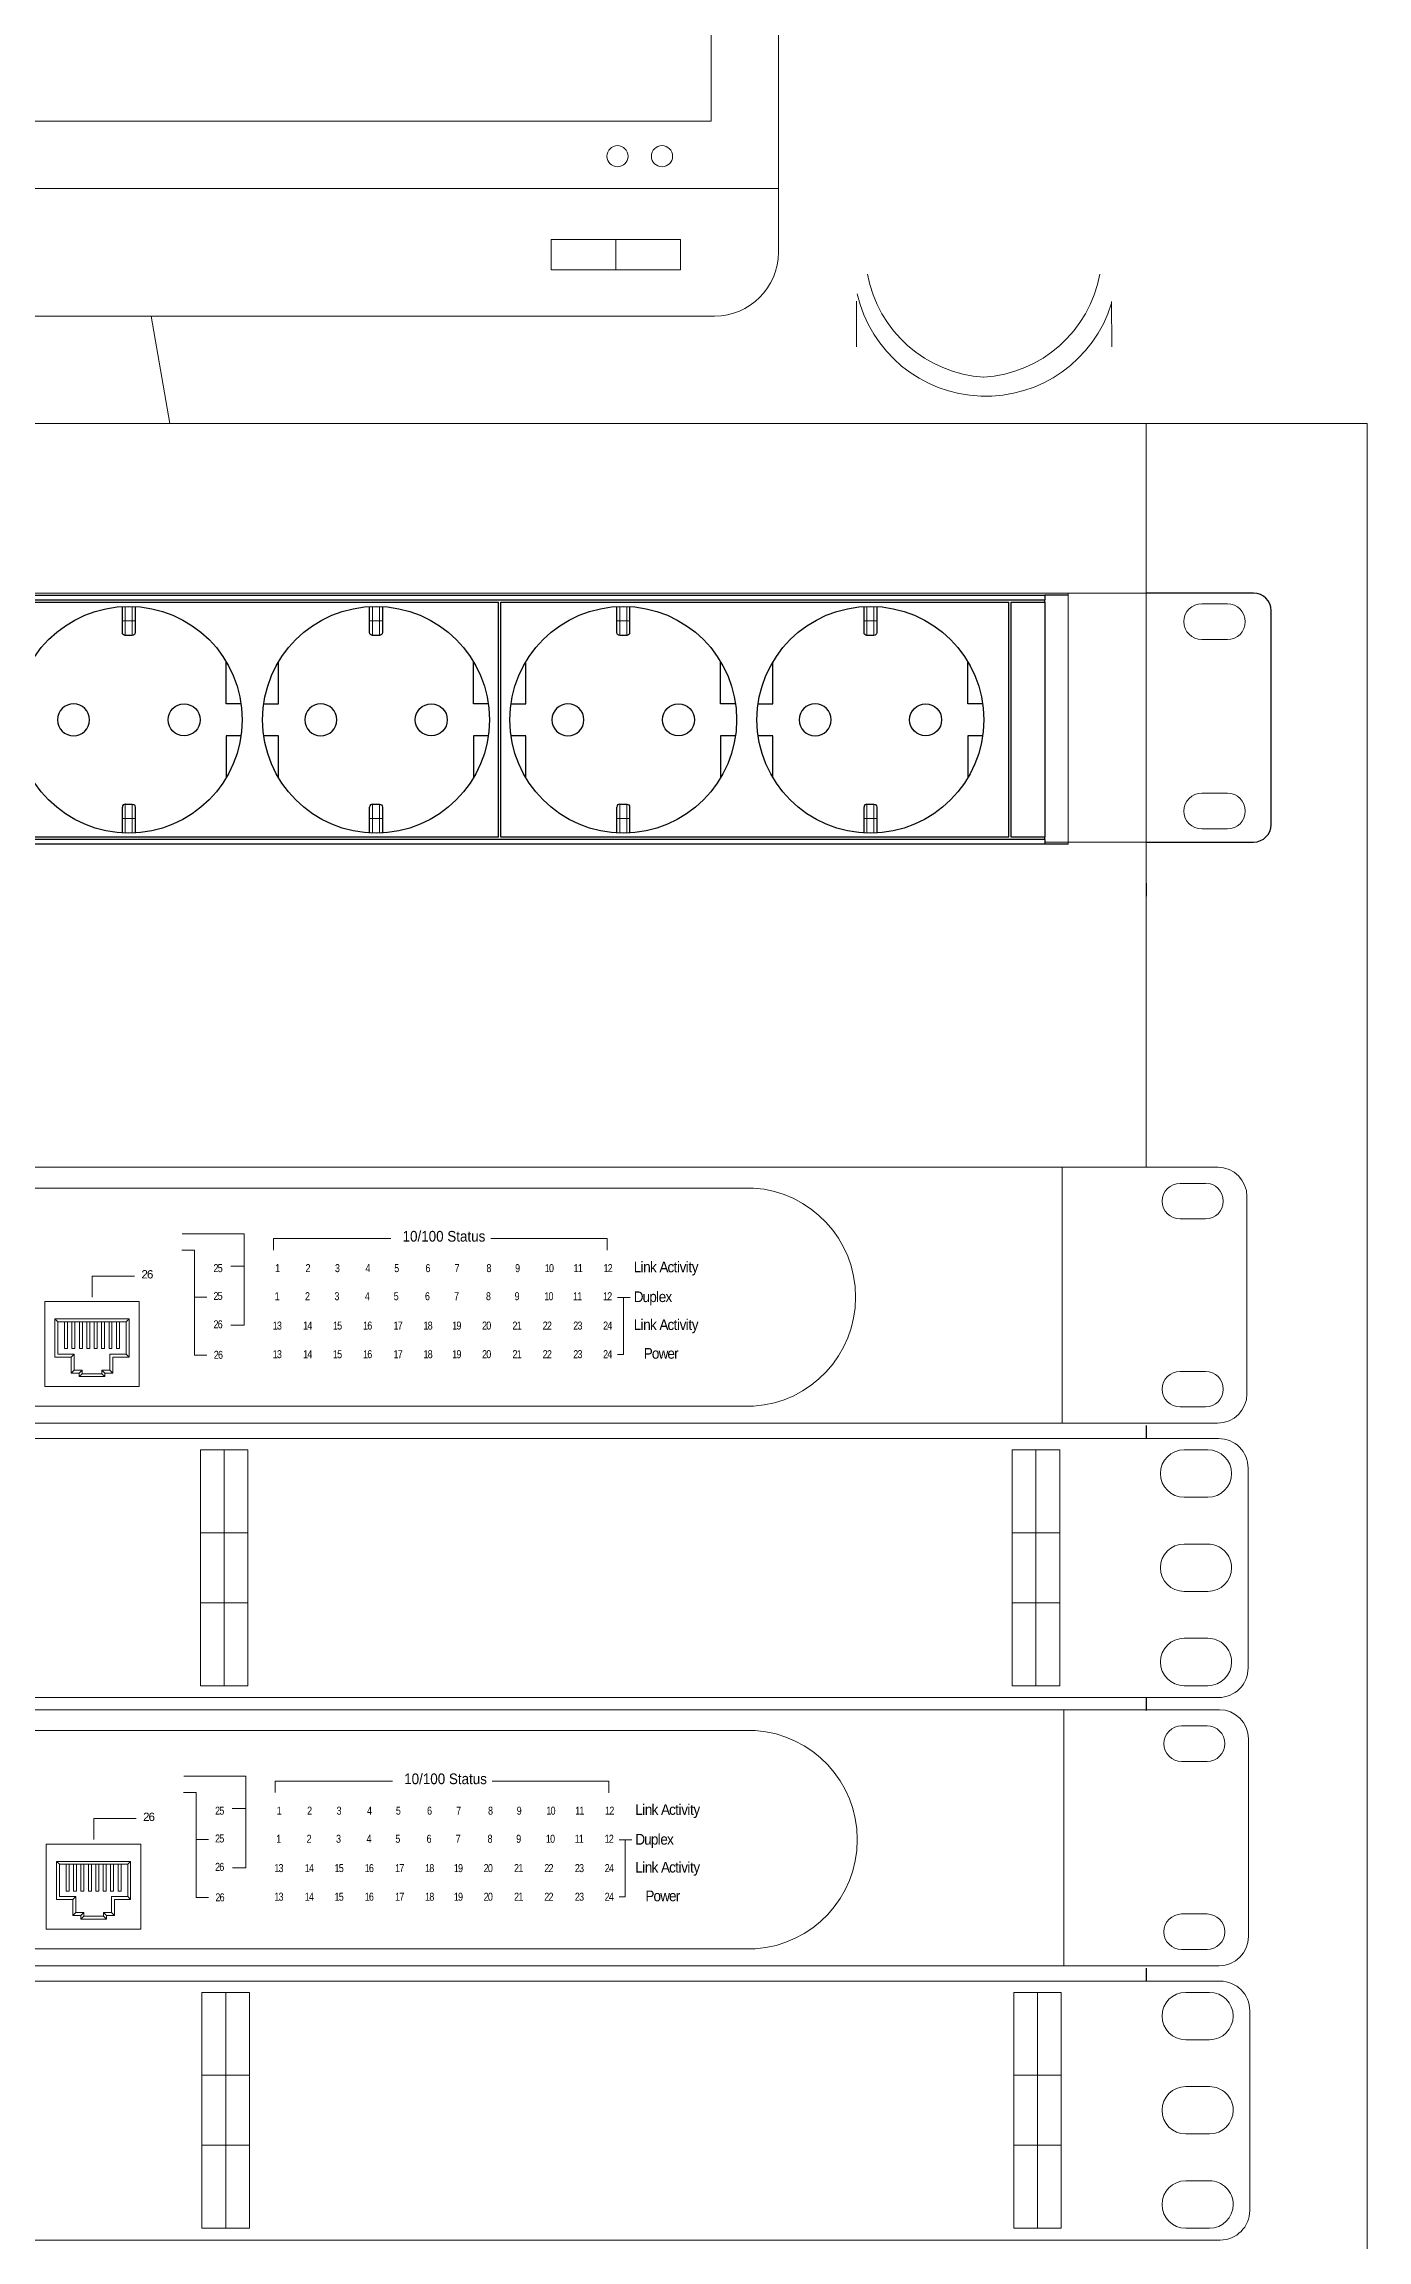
# Model space of a CAD drawing. Header units: millimetres. Extents: x 1256 to 2931, y 3298 to 3694.
# Drawn here: x 2757.27 to 2767.41, y 3410.15 to 3426.98 of the extents above; entities that cross this region are included whole.
import ezdxf

# ---------------------------------------------------------------- set-up
doc = ezdxf.new("R2010")
doc.units = ezdxf.units.MM
doc.layers.get('0').update_dxf_attribs({"color": 250, "lineweight": 5})
for name, color, linetype, lineweight in [('(B) 1U - NVR', 250, 'Continuous', 5), ('(C)1U - Gestion Cable', 250, 'Continuous', 5), ('Canales', 250, 'Continuous', 25), ('Pantalla Rack', 250, 'Continuous', 5), ('Rack 1 - 2', 250, 'Continuous', 5)]:
    doc.layers.add(name, color=color, linetype=linetype, lineweight=lineweight)
doc.layers.add('Top$20', color=7, linetype='Continuous', true_color=0xffffff)
doc.styles.get("Standard").update_dxf_attribs({"font": 'Arial.ttf'})

# ---------------------------------------------------------------- blocks, each defined once
blk = doc.blocks.new('1U - Peine Cable Rack')
at = {"layer": '(C)1U - Gestion Cable'}
for points in [[(-5.800000000000182, 37.69999999999993), (466.7999999999998, 37.69999999999993, -0.414213562373095), (471.7999999999998, 32.69999999999993), (471.7999999999999, -1.000000000000107, -0.4142135623730955), (466.7999999999999, -6.000000000000115), (-5.800000000000182, -6.000000000000113, -0.414213562373095), (-10.80000000000018, -1.000000000000113), (-10.80000000000018, 32.69999999999993, -0.414213562373095)], [(-4.000000000000114, 27.79999999999973), (1.13686837721616e-13, 27.79999999999973, 0.4142135623730867), (4.000000000000114, 31.79999999999961), (4, 31.79999999999973, 0.414213562373095), (0, 35.79999999999973), (-4.000000000000114, 35.79999999999984, 0.4142135623730992), (-8.000000000000114, 31.79999999999984), (-8.000000000000114, 31.79999999999973, 0.4142135623730909)], [(464.9999999999999, 27.79999999999973), (460.9999999999997, 27.79999999999973, -0.4142135623730867), (456.9999999999997, 31.79999999999961), (456.9999999999997, 31.79999999999973, -0.414213562373095), (460.9999999999997, 35.79999999999973), (464.9999999999999, 35.79999999999984, -0.4142135623730992), (468.9999999999999, 31.79999999999984), (468.9999999999999, 31.79999999999973, -0.4142135623730909)], [(-4.000000000000114, 11.89999999999975), (1.13686837721616e-13, 11.89999999999975, 0.4142135623730867), (4.000000000000114, 15.89999999999964), (4, 15.89999999999975, 0.414213562373095), (0, 19.89999999999975), (-4.000000000000114, 19.89999999999986, 0.4142135623730992), (-8.000000000000114, 15.89999999999986), (-8.000000000000114, 15.89999999999975, 0.4142135623730909)], [(464.9999999999999, 11.89999999999975), (460.9999999999997, 11.89999999999975, -0.4142135623730867), (456.9999999999997, 15.89999999999964), (456.9999999999997, 15.89999999999975, -0.414213562373095), (460.9999999999997, 19.89999999999975), (464.9999999999999, 19.89999999999986, -0.4142135623730992), (468.9999999999999, 15.89999999999986), (468.9999999999999, 15.89999999999975, -0.4142135623730909)], [(-4.000000000000114, -4.000000000000227), (1.13686837721616e-13, -4.000000000000227, 0.4142135623730867), (4.000000000000114, -3.410605131648481e-13), (4, -2.273736754432321e-13, 0.414213562373095), (0, 3.999999999999773), (-4.000000000000114, 3.999999999999886, 0.4142135623730992), (-8.000000000000114, -1.13686837721616e-13), (-8.000000000000114, -2.273736754432321e-13, 0.4142135623730909)], [(464.9999999999999, -4.000000000000227), (460.9999999999997, -4.000000000000227, -0.4142135623730867), (456.9999999999997, -3.410605131648481e-13), (456.9999999999997, -2.273736754432321e-13, -0.414213562373095), (460.9999999999997, 3.999999999999773), (464.9999999999999, 3.999999999999886, -0.4142135623730992), (468.9999999999999, -1.13686837721616e-13), (468.9999999999999, -2.273736754432321e-13, -0.4142135623730909)]]:
    blk.add_lwpolyline(points, format="xyb", close=True, dxfattribs=at)
for points in [[(24.99999999999989, 35.79999999999984), (20.99999999999989, 35.79999999999984), (20.99999999999989, 21.79999999999984), (24.99999999999989, 21.79999999999984)], [(24.99999999999989, 35.79999999999984), (28.99999999999989, 35.79999999999984), (28.99999999999989, 21.79999999999984), (24.99999999999989, 21.79999999999984)], [(161.9999999999999, 35.79999999999984), (157.9999999999999, 35.79999999999984), (157.9999999999999, 21.79999999999984), (161.9999999999999, 21.79999999999984)], [(161.9999999999999, 35.79999999999984), (165.9999999999999, 35.79999999999984), (165.9999999999999, 21.79999999999984), (161.9999999999999, 21.79999999999984)], [(298.9999999999999, 35.79999999999984), (294.9999999999999, 35.79999999999984), (294.9999999999999, 21.79999999999984), (298.9999999999999, 21.79999999999984)], [(298.9999999999999, 35.79999999999984), (302.9999999999999, 35.79999999999984), (302.9999999999999, 21.79999999999984), (298.9999999999999, 21.79999999999984)], [(435.9999999999999, 35.79999999999984), (431.9999999999999, 35.79999999999984), (431.9999999999999, 21.79999999999984), (435.9999999999999, 21.79999999999984)], [(435.9999999999999, 35.79999999999984), (439.9999999999999, 35.79999999999984), (439.9999999999999, 21.79999999999984), (435.9999999999999, 21.79999999999984)], [(24.99999999999989, 21.79999999999984), (20.99999999999989, 21.79999999999984), (20.99999999999989, 9.999999999999886), (24.99999999999989, 9.999999999999886)], [(24.99999999999989, 21.79999999999984), (28.99999999999989, 21.79999999999984), (28.99999999999989, 9.999999999999886), (24.99999999999989, 9.999999999999886)], [(161.9999999999999, 21.79999999999984), (157.9999999999999, 21.79999999999984), (157.9999999999999, 9.999999999999886), (161.9999999999999, 9.999999999999886)], [(161.9999999999999, 21.79999999999984), (165.9999999999999, 21.79999999999984), (165.9999999999999, 9.999999999999886), (161.9999999999999, 9.999999999999886)], [(298.9999999999999, 21.79999999999984), (294.9999999999999, 21.79999999999984), (294.9999999999999, 9.999999999999886), (298.9999999999999, 9.999999999999886)], [(298.9999999999999, 21.79999999999984), (302.9999999999999, 21.79999999999984), (302.9999999999999, 9.999999999999886), (298.9999999999999, 9.999999999999886)], [(435.9999999999999, 21.79999999999984), (431.9999999999999, 21.79999999999984), (431.9999999999999, 9.999999999999886), (435.9999999999999, 9.999999999999886)], [(435.9999999999999, 21.79999999999984), (439.9999999999999, 21.79999999999984), (439.9999999999999, 9.999999999999886), (435.9999999999999, 9.999999999999886)], [(24.99999999999989, 9.999999999999886), (20.99999999999989, 9.999999999999886), (20.99999999999989, -4.000000000000114), (24.99999999999989, -4.000000000000114)], [(24.99999999999989, 9.999999999999886), (28.99999999999989, 9.999999999999886), (28.99999999999989, -4.000000000000114), (24.99999999999989, -4.000000000000114)], [(161.9999999999999, 9.999999999999886), (157.9999999999999, 9.999999999999886), (157.9999999999999, -4.000000000000114), (161.9999999999999, -4.000000000000114)], [(161.9999999999999, 9.999999999999886), (165.9999999999999, 9.999999999999886), (165.9999999999999, -4.000000000000114), (161.9999999999999, -4.000000000000114)], [(298.9999999999999, 9.999999999999886), (294.9999999999999, 9.999999999999886), (294.9999999999999, -4.000000000000114), (298.9999999999999, -4.000000000000114)], [(298.9999999999999, 9.999999999999886), (302.9999999999999, 9.999999999999886), (302.9999999999999, -4.000000000000114), (298.9999999999999, -4.000000000000114)], [(435.9999999999999, 9.999999999999886), (431.9999999999999, 9.999999999999886), (431.9999999999999, -4.000000000000114), (435.9999999999999, -4.000000000000114)], [(435.9999999999999, 9.999999999999886), (439.9999999999999, 9.999999999999886), (439.9999999999999, -4.000000000000114), (435.9999999999999, -4.000000000000114)]]:
    blk.add_lwpolyline(points, close=True, dxfattribs=at)
blk = doc.blocks.new('1U - Switch 24P RJ45')
at = {"layer": '(C)1U - Gestion Cable', "lineweight": 5}
for points in [[(30869.46817978963, -8638.674074398412), (-613.9373800373928, -8638.674074398412, -0.414213562373095), (-962.6945528609708, -8289.916901574878), (-962.6945528609708, -5939.293556743942, -0.414213562373095), (-613.9373800373928, -5590.536383920291), (32726.02192106888, -5590.536383920291)], [(32721.33829006737, -5590.504933114084), (32721.33829006737, -5590.504933114084, -0.414213562373095), (33070.09546289095, -5939.262105937734), (33070.09546289095, -8289.88545076867, -0.4142135623730955), (32721.33829006738, -8638.642623592204)]]:
    blk.add_lwpolyline(points, format="xyb", dxfattribs=at)
at = {"lineweight": 5}
for p, q in [((30869.46817978963, -5590.536383920291), (30869.46817978963, -8638.674074398412)), ((17329.14450850291, -5839.373971063369), (27196.16977090319, -5839.373971063341)), ((32576.25321605018, -5783.316178655267), (32273.33390928266, -5783.316178655266)), ((32576.47368133895, -6206.609533090223), (32273.33390928266, -6206.609533090223)), ((20396.65185669179, -6383.566060163135), (21131.63602742918, -6383.566060163135)), ((21131.63602742918, -6383.566060163135), (21131.63602742918, -7473.264575166191)), ((21480.93798426241, -6578.114753847347), (21480.93798426241, -6440.186249170439)), ((21480.93798426241, -6440.186249170439), (22879.85021636391, -6440.186249170439)), ((24067.95132072202, -6440.186249170439), (25454.60827882204, -6440.186249170439)), ((25454.60827882204, -6440.186249170439), (25454.60827882204, -6578.951261528514)), ((20392.19294351889, -6577.162559701424), (20541.64836009129, -6577.162559701424)), ((20541.64836009129, -6577.162559701424), (20541.64836009129, -7828.015712030718)), ((21131.63602742918, -6767.435256482086), (20972.75015327369, -6767.435256482086)), ((19322.75204134, -7137.222530508901), (19322.75204134, -6886.551034663971)), ((19322.75204134, -6886.551034663971), (19828.29180453663, -6886.551034663971)), ((20541.64836009129, -7137.246057512959), (20687.36751545517, -7137.246057512959)), ((25576.5500768219, -7140.665483830055), (25726.76638569181, -7140.665483830055)), ((25648.57235681632, -7140.665483830055), (25648.57235681632, -7819.43968603846)), ((18880.32779740018, -7396.140890795399), (19762.188952473, -7396.140890795399)), ((18880.32779740018, -7396.140890795399), (18880.32779740018, -7851.181246812976)), ((18880.32779740018, -7396.140890795399), (18915.60224360309, -7431.415336998312)), ((18915.60224360309, -7431.415336998312), (19726.91450627009, -7431.415336998312)), ((18915.60224360309, -7431.415336998312), (18915.60224360309, -7815.906800610062)), ((18994.97275931202, -7431.415336998312), (18994.97275931202, -7751.422251275962)), ((19030.24720551493, -7431.415336998312), (19030.24720551493, -7751.422251275962)), ((19083.1588748193, -7431.415336998312), (19083.1588748193, -7751.422251275962)), ((19118.43332102221, -7431.415336998312), (19118.43332102221, -7751.422251275962)), ((19171.34499032658, -7430.974406420775), (19171.34499032658, -7751.422251275962)), ((19206.61943652949, -7431.415336998312), (19206.61943652949, -7751.422251275962)), ((19259.53110583386, -7431.415336998312), (19259.53110583386, -7751.422251275962)), ((19294.80555203677, -7431.415336998312), (19294.80555203677, -7751.422251275962)), ((19762.188952473, -7396.140890795399), (19321.25837493659, -7396.140890795399)), ((19347.71303397089, -7431.415409167052), (19347.71303397089, -7751.422323444702)), ((19382.98748017381, -7431.415409167052), (19382.98748017381, -7751.422323444702)), ((19435.89914947818, -7431.415409167052), (19435.89914947818, -7751.422323444702)), ((19471.17359568109, -7431.415409167052), (19471.17359568109, -7751.422323444702)), ((19524.08526498546, -7430.974478589515), (19524.08526498546, -7751.422323444702)), ((19559.35971118837, -7431.415409167052), (19559.35971118837, -7751.422323444702)), ((19612.27138049274, -7431.415409167052), (19612.27138049274, -7751.422323444702)), ((19647.54582669565, -7431.415409167052), (19647.54582669565, -7751.422323444702)), ((19762.188952473, -7396.140890795399), (19726.91450627009, -7431.415336998312)), ((19726.91450627009, -7431.415336998312), (19726.91450627009, -7815.906800610062)), ((19762.188952473, -7396.140890795399), (19762.188952473, -7851.181246812976)), ((21131.63602742918, -7473.264575166191), (20975.00016027539, -7473.264575166191)), ((19109.61169771911, -7815.906800610062), (18915.60224360309, -7815.906800610062)), ((19030.24720551493, -7751.422251275962), (18994.97275931202, -7751.422251275962)), ((19109.61169771911, -7815.906800610062), (19074.3372515162, -7851.181246812976)), ((19083.1588748193, -7751.422251275962), (19118.43332102221, -7751.422251275962)), ((19109.61169771911, -7815.906800610062), (19109.61169771911, -8006.388810105793)), ((19171.34499032658, -7751.422251275962), (19206.61943652949, -7751.422251275962)), ((19259.53110583386, -7751.422251275962), (19294.80555203677, -7751.422251275962)), ((19347.71303397089, -7751.422323444702), (19382.98748017381, -7751.422323444702)), ((19435.89914947818, -7751.422323444702), (19471.17359568109, -7751.422323444702)), ((19524.08526498546, -7751.422323444702), (19559.35971118837, -7751.422323444702)), ((19532.90505215407, -7815.906800610062), (19726.91450627009, -7815.906800610062)), ((19532.90505215407, -7815.906800610062), (19532.90505215407, -8006.388810105793)), ((19612.27138049274, -7751.422323444702), (19647.54582669565, -7751.422323444702)), ((19726.91450627009, -7815.906800610062), (19762.188952473, -7851.181246812976)), ((20541.64836009129, -7828.015712030718), (20687.36751545517, -7828.015712030718)), ((25648.57235681632, -7819.43968603846), (25576.5500768219, -7819.43968603846)), ((18880.32779740018, -7851.181246812976), (19074.3372515162, -7851.181246812976)), ((19074.3372515162, -7851.181246812976), (19074.3372515162, -8041.663256308706)), ((19109.61169771911, -8006.388810105793), (19074.3372515162, -8041.663256308706)), ((19074.3372515162, -8041.663256308706), (19169.57825626407, -8041.663262343645)), ((19109.61169771911, -8006.388810105793), (19204.85271005388, -8006.389026611952)), ((19204.85271005388, -8006.389026611952), (19169.57826385096, -8041.663472814864)), ((19169.57825626407, -8041.663262343645), (19169.57825626407, -8084.433522329737)), ((19204.85271005388, -8049.158954931529), (19169.57826385096, -8084.433401134442)), ((19169.57825626407, -8084.433522329737), (19472.93849360912, -8084.433522329737)), ((19204.85271005388, -8006.389026611952), (19204.85271005388, -8049.158954931529)), ((19204.85271005388, -8049.158954931529), (19437.66419037181, -8049.158954931529)), ((19437.66419037181, -8006.388810105773), (19472.93863657472, -8041.663256308684)), ((19532.90505215407, -8006.388810105793), (19437.66419037181, -8006.388810105773)), ((19437.66419037181, -8006.388810105773), (19437.66419037181, -8049.158954931529)), ((19437.66419037181, -8049.158954931529), (19472.93849360912, -8084.433522329737)), ((19568.17949835698, -8041.663256308706), (19472.93849360912, -8041.663256308706)), ((19472.93849360912, -8041.663256308706), (19472.93849360912, -8084.433522329737)), ((19532.90505215407, -8006.388810105793), (19568.17949835698, -8041.663256308706)), ((19762.188952473, -7851.181246812976), (19568.17949835698, -7851.181246812976)), ((19568.17949835698, -7851.181246812976), (19568.17949835698, -8041.663256308706)), ((32576.25321605018, -8022.538023616182), (32273.33390928266, -8022.538023616182)), ((17329.14450850291, -8436.514680942817), (27196.1697709032, -8436.514680942844)), ((32576.25321605018, -8445.831378051136), (32273.33390928266, -8445.831378051136)), ((32721.33829006738, -8638.642623592204), (30869.46817978963, -8638.674074398412))]:
    blk.add_line(p, q, dxfattribs=at)
blk.add_lwpolyline([(18758.66994140137, -7191.130546695378), (19882.14367837214, -7191.130546695378), (19882.14367837214, -8202.277879964737), (18758.66994140137, -8202.277879964737)], close=True, dxfattribs=at)
for centre, radius, start, end in [((27110.81002155118, -7137.944326003093), 1301.372834178503, 273.7608493033607, 86.23915069663927), ((32273.33390928266, -5994.962855872745), 211.6466772174777, 90, 270), ((32576.25321605018, -5994.521925295208), 212.0876077950141, 270, 90), ((32273.33390928266, -8234.184700833659), 211.6466772174777, 90, 270), ((32576.25321605018, -8234.184700833659), 211.6466772174777, 270, 90)]:
    blk.add_arc(centre, radius, start, end, dxfattribs=at)
at = {"lineweight": 5, "attachment_point": 1}
for s, insert, char_height, width in [('{\\fArial|b0|i0|c204|p34;\\W0.9;10/100 \\fArial|b0|i0|c0|p34;Status}', (23018.54639905366, -6350.026439488625), 126.9880063304866, 1240.504512662464), ('{\\fArial|b0|i0|c204|p34;\\W0.8;\\T0.75;25}', (20767.70006721158, -6745.126460484951), 95.24100474786495, 134.2998993537958), ('{\\fArial|b0|i0|c0|p34;\\W0.905;\\T0.9;Link Activity}', (25770.90536546813, -6715.645608854426), 126.9880063304866, 1240.504512662464), ('{\\fArial|b0|i0|c204|p34;\\T0.8;26}', (19910.28555249622, -6816.723896975702), 98.76844936815625, 227.1523963936312), ('{\\fArial|b0|i0|c204|p34;\\W0.8;\\T0.75;25}', (20767.70006721158, -7075.930499146296), 95.24100474786495, 134.2998993537958), ('{\\fArial|b0|i0|c0|p34;\\W0.905;\\T0.9;Duplex}', (25770.90536546813, -7069.897193810633), 126.9880063304866, 1240.504512662464), ('{\\fArial|b0|i0|c204|p34;\\W0.8;\\T0.75;26}', (20767.70006721158, -7413.826702663482), 95.24100474786495, 134.2998993537958), ('{\\fArial|b0|i0|c0|p34;\\W0.905;\\T0.9;Link Activity}', (25770.90536546813, -7402.330874431127), 126.9880063304866, 1240.504512662464), ('{\\fArial|b0|i0|c204|p34;\\W0.8;\\T0.75;26}', (20771.23007150525, -7777.17840288644), 95.24100474786495, 134.2998993537958), ('{\\fArial|b0|i0|c0|p34;\\W0.905;\\T0.9;Power}', (25890.06962053225, -7744.204007659135), 126.9880063304866, 1240.504512662464)]:
    blk.add_mtext(s, dxfattribs=dict(at, insert=insert, char_height=char_height, width=width))
at = {"lineweight": 5, "char_height": 95.24100474786495, "attachment_point": 1}
for s, insert in [('{\\fArial|b0|i0|c204|p34;\\W0.8;\\T0.75;1}', (21501.68217610048, -6745.126460484951)), ('{\\fArial|b0|i0|c204|p34;\\W0.8;\\T0.75;2}', (21863.35335962994, -6745.126460484951)), ('\\pi-18.29459;{\\fArial|b0|i0|c204|p34;\\W0.8;\\T0.75;3}', (22231.84744711304, -6745.126460484951)), ('{\\fArial|b0|i0|c204|p34;\\W0.8;\\T0.75;4}', (22576.27797694366, -6745.126460484951)), ('{\\fArial|b0|i0|c204|p34;\\W0.8;\\T0.75;5}', (22919.58237412975, -6745.126460484951)), ('{\\fArial|b0|i0|c204|p34;\\W0.8;\\T0.75;6}', (23291.20644793371, -6745.126460484951)), ('{\\fArial|b0|i0|c204|p34;\\W0.8;\\T0.75;7}', (23637.92793504403, -6745.126460484951)), ('{\\fArial|b0|i0|c204|p34;\\W0.8;\\T0.75;8}', (24017.21437795813, -6745.126460484951)), ('{\\fArial|b0|i0|c204|p34;\\W0.8;\\T0.75;9}', (24358.18912587394, -6745.126460484951)), ('{\\fArial|b0|i0|c204|p34;\\W0.8;\\T0.75;10}', (24711.27446684586, -6745.126460484951)), ('{\\fArial|b0|i0|c204|p34;\\W0.8;\\T0.75;11}', (25054.16469412484, -6745.126460484951)), ('{\\fArial|b0|i0|c204|p34;\\W0.8;\\T0.75;12}', (25410.46418026098, -6745.126460484951)), ('{\\fArial|b0|i0|c204|p34;\\W0.8;\\T0.75;1}', (21495.59925319004, -7079.53958487035)), ('{\\fArial|b0|i0|c204|p34;\\W0.8;\\T0.75;2}', (21857.2704367195, -7079.53958487035)), ('\\pi-18.29459;{\\fArial|b0|i0|c204|p34;\\W0.8;\\T0.75;3}', (22225.7645242026, -7079.53958487035)), ('{\\fArial|b0|i0|c204|p34;\\W0.8;\\T0.75;4}', (22570.19505403323, -7079.53958487035)), ('{\\fArial|b0|i0|c204|p34;\\W0.8;\\T0.75;5}', (22913.49945121932, -7079.53958487035)), ('{\\fArial|b0|i0|c204|p34;\\W0.8;\\T0.75;6}', (23285.12352502328, -7079.53958487035)), ('{\\fArial|b0|i0|c204|p34;\\W0.8;\\T0.75;7}', (23631.84501213359, -7079.53958487035)), ('{\\fArial|b0|i0|c204|p34;\\W0.8;\\T0.75;8}', (24011.1314550477, -7079.53958487035)), ('{\\fArial|b0|i0|c204|p34;\\W0.8;\\T0.75;9}', (24352.1062029635, -7079.53958487035)), ('{\\fArial|b0|i0|c204|p34;\\W0.8;\\T0.75;10}', (24705.19154393543, -7079.53958487035)), ('{\\fArial|b0|i0|c204|p34;\\W0.8;\\T0.75;11}', (25048.08177121441, -7079.53958487035)), ('{\\fArial|b0|i0|c204|p34;\\W0.8;\\T0.75;12}', (25404.38125735054, -7079.53958487035)), ('{\\fArial|b0|i0|c204|p34;\\W0.8;\\T0.75;13}', (21472.63847700362, -7428.877273570593)), ('{\\fArial|b0|i0|c204|p34;\\W0.8;\\T0.75;14}', (21834.89186256406, -7428.877273570593)), ('{\\fArial|b0|i0|c204|p34;\\W0.8;\\T0.75;15}', (22189.74574366637, -7428.877273570593)), ('{\\fArial|b0|i0|c204|p34;\\W0.8;\\T0.75;16}', (22548.37472852028, -7428.877273570593)), ('{\\fArial|b0|i0|c204|p34;\\W0.8;\\T0.75;17}', (22910.77866657331, -7428.877273570593)), ('{\\fArial|b0|i0|c204|p34;\\W0.8;\\T0.75;18}', (23267.52017482767, -7428.877273570593)), ('{\\fArial|b0|i0|c204|p34;\\W0.8;\\T0.75;19}', (23609.52801394761, -7428.877273570593)), ('{\\fArial|b0|i0|c204|p34;\\W0.8;\\T0.75;20}', (23964.91108706137, -7428.877273570593)), ('{\\fArial|b0|i0|c204|p34;\\W0.8;\\T0.75;21}', (24326.89061763777, -7428.877273570593)), ('{\\fArial|b0|i0|c204|p34;\\W0.8;\\T0.75;22}', (24686.73441055437, -7428.877273570593)), ('{\\fArial|b0|i0|c204|p34;\\W0.8;\\T0.75;23}', (25050.40148402017, -7428.877273570593)), ('{\\fArial|b0|i0|c204|p34;\\W0.8;\\T0.75;24}', (25405.78455713392, -7428.877273570593)), ('{\\fArial|b0|i0|c204|p34;\\W0.8;\\T0.75;13}', (21472.63847700362, -7769.475401949732)), ('{\\fArial|b0|i0|c204|p34;\\W0.8;\\T0.75;14}', (21834.89186256406, -7769.475401949732)), ('{\\fArial|b0|i0|c204|p34;\\W0.8;\\T0.75;15}', (22189.74574366637, -7769.475401949732)), ('{\\fArial|b0|i0|c204|p34;\\W0.8;\\T0.75;16}', (22548.37472852028, -7769.475401949732)), ('{\\fArial|b0|i0|c204|p34;\\W0.8;\\T0.75;17}', (22910.77866657331, -7769.475401949732)), ('{\\fArial|b0|i0|c204|p34;\\W0.8;\\T0.75;18}', (23267.52017482767, -7769.475401949732)), ('{\\fArial|b0|i0|c204|p34;\\W0.8;\\T0.75;19}', (23609.52801394761, -7769.475401949732)), ('{\\fArial|b0|i0|c204|p34;\\W0.8;\\T0.75;20}', (23964.91108706137, -7769.475401949732)), ('{\\fArial|b0|i0|c204|p34;\\W0.8;\\T0.75;21}', (24326.89061763777, -7769.475401949732)), ('{\\fArial|b0|i0|c204|p34;\\W0.8;\\T0.75;22}', (24686.73441055437, -7769.475401949732)), ('{\\fArial|b0|i0|c204|p34;\\W0.8;\\T0.75;23}', (25050.40148402017, -7769.475401949732)), ('{\\fArial|b0|i0|c204|p34;\\W0.8;\\T0.75;24}', (25405.78455713392, -7769.475401949732))]:
    blk.add_mtext(s, dxfattribs=dict(at, insert=insert))
blk = doc.blocks.new('MOUSE FRONTAL')
at = {"color": 250}
for p, q in [((-0.03328851932360521, 0.0200369237555833), (-0.03326647583457998, 0.03197690712670465)), ((0.03326722236511159, 0.03186602893026702), (0.03328852099389223, 0.02003600770296998)), ((-0.01328855340784685, -1.13686837721616e-13), (0.01328855340784685, 1.13686837721616e-13))]:
    blk.add_line(p, q, dxfattribs=at)
for centre, radius, start, end in [((0.001918905526281378, 0.04488018292147444), 0.03283744074352802, 190.3137316455532, 266.5671162436823), ((-0.002109656045149677, 0.04488018292147444), 0.03283744074352802, 273.4328837563177, 349.6862683544468), ((0.0004162206589626294, 0.04151055154159167), 0.03437684281721488, 192.9176166643955, 342.8701031524857)]:
    blk.add_arc(centre, radius, start, end, dxfattribs=at)
blk = doc.blocks.new('MONITOR FRONTAL')
at = {"color": 250}
for p, q in [((-0.2333333333333485, 0.3680200447183211), (0.2333333333332916, 0.3680200447183211)), ((-0.25, 0.04468671138499758), (-0.25, 0.3513533780516696)), ((-0.2325000000000159, 0.07885337805169002), (-0.2325000000000159, 0.350520044718337)), ((-0.2325000000000159, 0.350520044718337), (0.2325000000000159, 0.350520044718337)), ((0.2324999999999591, 0.350520044718337), (0.2325000000000159, 0.07885337805169002)), ((0.25, 0.3513533780516696), (0.25, 0.04468671138499758)), ((-0.2325000000000159, 0.07885337805169002), (0.2325000000000159, 0.07885337805169002)), ((-0.25, 0.06135337805170593), (0.25, 0.06135337805170593)), ((0.1907315063043029, 0.04800178140169464), (0.2244839681372355, 0.04800178140169464)), ((0.1907315063043029, 0.04800178140169464), (0.1907315063043029, 0.04010891141228967)), ((0.2076077372207692, 0.04800178140169464), (0.2076077372207692, 0.04010891141228967)), ((0.2244839681372355, 0.04800178140169464), (0.2244839681372355, 0.04010891141228967)), ((0.1907315063043029, 0.04010891141228967), (0.2244839681372355, 0.04010891141228967)), ((0.2333333333332916, 0.02802004471834607), (-0.2333333333333485, 0.02802004471834607)), ((-0.09129574819957043, 0), (-0.08647078960666477, 0.02802004471834607)), ((-0.08647078960666477, 0.02802004471834607), (0.08647078960666477, 0.02802004471834607)), ((0.09129574819951358, 5.684341886080801e-14), (0.08647078960666477, 0.02802004471834607)), ((-0.09129574819957043, 5.684341886080801e-14), (0.09129574819945674, 5.684341886080801e-14)), ((-0.09129574819957043, 0), (0.09129574819957043, 5.684341886080801e-14))]:
    blk.add_line(p, q, dxfattribs=at)
for centre, radius in [((0, 0.3596867113849953), 0.004763219485655725), ((0, 0.3596867113849953), 0.002348950126168712), ((0, 0.0698560897800462), 0.006668393682501177), ((0.2080453429231852, 0.06973435747443091), 0.002759564703703926), ((0.219657310636137, 0.06973435747443091), 0.002759564703703926)]:
    blk.add_circle(centre, radius, dxfattribs=at)
for centre, radius, start, end in [((-0.2333333333333485, 0.3513533780516696), 0.01666666666666061, 90, 180), ((0.2333333333332916, 0.3513533780516696), 0.01666666666666061, 0, 90), ((-0.2333333333333485, 0.04468671138499758), 0.01666666666666061, 180, 270), ((0.2333333333332916, 0.04468671138499758), 0.01666666666667879, 270, 0)]:
    blk.add_arc(centre, radius, start, end, dxfattribs=at)

msp = doc.modelspace()

# ---------------------------------------------------------------- linework, layer by layer
at = {"layer": '(B) 1U - NVR'}
for p, q in [((2765.719662764273, 3420.453544873607), (2765.719662764273, 3418.468674731761)), ((2765.719662764273, 3418.468674731761), (2765.719662764273, 3418.375623278576))]:
    msp.add_line(p, q, dxfattribs=at)
for p, q in [((2765.719662764273, 3422.775184323298), (2765.719662764273, 3424.074002586412)), ((2765.122879500248, 3422.758120985141), (2765.122879500248, 3422.775184323298)), ((2765.719662764273, 3420.867294444606), (2764.944572034949, 3420.867294444606)), ((2766.146869715541, 3420.967592393837), (2766.343196490891, 3420.967592393837))]:
    msp.add_line(p, q)
at = {"lineweight": 5}
for p, q in [((2766.146869715541, 3422.693781991869), (2766.343196490891, 3422.693781991869)), ((2766.146726828512, 3422.418867351563), (2766.343196490891, 3422.418867351563)), ((2766.146869715541, 3421.241935486035), (2766.343196490891, 3421.241935486035))]:
    msp.add_line(p, q, dxfattribs=at)
for centre, radius, start, end in [((2766.146869715541, 3422.556324671716), 0.1374573201532166, 90, 270), ((2766.343196490891, 3422.556038897662), 0.137171546098844, 270, 90), ((2766.146869715541, 3421.104763939936), 0.137171546098844, 90, 270), ((2766.343196490891, 3421.104763939936), 0.137171546098844, 270, 90)]:
    msp.add_arc(centre, radius, start, end, dxfattribs=at)
at = {"layer": 'Canales'}
for p, q in [((2765.719662764273, 3420.552370324804), (2765.719662764273, 3420.453544873607)), ((2765.719662764273, 3416.394303481434), (2765.719662764273, 3416.295478030237)), ((2765.719662764273, 3414.310607888391), (2765.719662764273, 3414.211782437194)), ((2765.719662764273, 3412.236236638064), (2765.719662764273, 3412.137411186866))]:
    msp.add_line(p, q, dxfattribs=at)
at = {"layer": 'Rack 1 - 2'}
for p, q in [((2767.413782832179, 3424.074002586412), (2743.695674544893, 3424.074002586412)), ((2743.695674544893, 3424.074002586412), (2767.413782832179, 3424.074002586412)), ((2767.413782832179, 3400.355894299127), (2767.413782832179, 3424.074002586412)), ((2759.291181202221, 3422.775184323298), (2745.389794612798, 3422.775184323299)), ((2759.291181202221, 3422.775184323298), (2765.719662764273, 3422.775184323298)), ((2765.719662764273, 3422.775184323298), (2765.719662764273, 3422.527916123934)), ((2765.719662764273, 3422.527916123934), (2765.719662764273, 3420.552370324804))]:
    msp.add_line(p, q, dxfattribs=at)
at = {"layer": 'Top$20', "color": 7, "linetype": 'Continuous', "lineweight": 25}
for p, q in [((2745.39761615162, 3422.758120985141), (2764.944572034949, 3422.758120985141)), ((2745.39761615162, 3422.722459492081), (2764.944572034949, 3422.722459492081)), ((2756.985372552701, 3422.704628745551), (2760.756575443754, 3422.704628745551)), ((2760.756575443754, 3420.903723346038), (2760.756575443754, 3422.704628745551)), ((2760.774406190285, 3422.704628745551), (2764.668195463737, 3422.704628745551)), ((2760.774406190285, 3420.903723346038), (2760.774406190285, 3422.704628745551)), ((2764.668195463737, 3420.903723346038), (2764.668195463737, 3422.704628745551)), ((2764.686026210269, 3422.704628745551), (2764.944572034949, 3422.704628745551)), ((2764.686026210269, 3420.903723346038), (2764.686026210269, 3422.704628745551)), ((2764.944572034949, 3422.758120985141), (2764.944572034949, 3422.722459492081)), ((2765.122879500248, 3422.758120985141), (2764.944572034949, 3422.758120985141)), ((2764.944572034949, 3422.704628745551), (2764.944572034949, 3422.722459492081)), ((2764.944572034949, 3422.704628745551), (2764.944572034949, 3420.903723346038)), ((2766.544334791281, 3422.775184323298), (2765.719662764273, 3422.775184323298)), ((2757.874681035873, 3422.561982773313), (2757.874681035873, 3422.67204081128)), ((2757.874681035873, 3422.472829040664), (2757.874681035873, 3422.561982773313)), ((2757.972750141788, 3422.67204081128), (2757.972750141788, 3422.561982773313)), ((2757.972750141788, 3422.561982773313), (2757.972750141788, 3422.472829040664)), ((2759.769197854667, 3422.561982773313), (2759.769197854667, 3422.67204081128)), ((2759.769197854667, 3422.472829040664), (2759.769197854667, 3422.561982773313)), ((2759.867266960582, 3422.67204081128), (2759.867266960582, 3422.561982773313)), ((2759.867266960582, 3422.561982773313), (2759.867266960582, 3422.472829040664)), ((2761.663714673462, 3422.561982773313), (2761.663714673462, 3422.67204081128)), ((2761.663714673462, 3422.472829040664), (2761.663714673462, 3422.561982773313)), ((2761.761783779371, 3422.67204081128), (2761.761783779371, 3422.561982773313)), ((2761.761783779371, 3422.561982773313), (2761.761783779371, 3422.472829040664)), ((2763.558231492256, 3422.561982773313), (2763.558231492256, 3422.67204081128)), ((2763.558231492256, 3422.472829040664), (2763.558231492256, 3422.561982773313)), ((2763.656300598171, 3422.67204081128), (2763.656300598171, 3422.561982773313)), ((2763.656300598171, 3422.561982773313), (2763.656300598171, 3422.472829040664)), ((2766.678065390254, 3421.00102504358), (2766.678065390254, 3422.641453724324)), ((2757.950461708626, 3422.450540607501), (2757.896969469035, 3422.450540607501)), ((2759.84497852742, 3422.450540607501), (2759.79148628783, 3422.450540607501)), ((2761.739495346214, 3422.450540607501), (2761.686003106619, 3422.450540607501)), ((2763.634012165008, 3422.450540607501), (2763.580519925418, 3422.450540607501)), ((2758.67037809977, 3421.926762428187), (2758.67037809977, 3422.249247650501)), ((2759.071569896691, 3421.926762428187), (2759.071569896691, 3422.249247650501)), ((2760.56489491856, 3421.926762428187), (2760.56489491856, 3422.249247650501)), ((2760.966086715479, 3421.926762428187), (2760.966086715479, 3422.249247650501)), ((2762.459411737354, 3421.926762428187), (2762.459411737354, 3422.249247650501)), ((2762.860603534274, 3421.926762428187), (2762.860603534274, 3422.249247650501)), ((2764.353928556153, 3421.926762428187), (2764.353928556153, 3422.249247650501)), ((2758.784277159786, 3421.926762428187), (2758.67037809977, 3421.926762428187)), ((2758.957670836669, 3421.926762428187), (2759.071569896691, 3421.926762428187)), ((2760.678793978581, 3421.926762428187), (2760.56489491856, 3421.926762428187)), ((2760.852187655463, 3421.926762428187), (2760.966086715479, 3421.926762428187)), ((2762.573310797375, 3421.926762428187), (2762.459411737354, 3421.926762428187)), ((2762.746704474258, 3421.926762428187), (2762.860603534274, 3421.926762428187)), ((2764.46782761617, 3421.926762428187), (2764.353928556153, 3421.926762428187)), ((2758.784277159786, 3421.681589663402), (2758.67037809977, 3421.681589663402)), ((2758.67037809977, 3421.681589663402), (2758.67037809977, 3421.359104441088)), ((2759.071569896691, 3421.681589663402), (2758.957670836669, 3421.681589663402)), ((2759.071569896691, 3421.359104441088), (2759.071569896691, 3421.681589663402)), ((2760.678793978581, 3421.681589663402), (2760.56489491856, 3421.681589663402)), ((2760.56489491856, 3421.681589663402), (2760.56489491856, 3421.359104441088)), ((2760.966086715479, 3421.681589663402), (2760.852187655463, 3421.681589663402)), ((2760.966086715479, 3421.359104441088), (2760.966086715479, 3421.681589663402)), ((2762.573310797375, 3421.681589663402), (2762.459411737354, 3421.681589663402)), ((2762.459411737354, 3421.681589663402), (2762.459411737354, 3421.359104441088)), ((2762.860603534274, 3421.681589663402), (2762.746704474258, 3421.681589663402)), ((2762.860603534274, 3421.359104441088), (2762.860603534274, 3421.681589663402)), ((2764.46782761617, 3421.681589663402), (2764.353928556153, 3421.681589663402)), ((2764.353928556153, 3421.681589663402), (2764.353928556153, 3421.359104441088)), ((2757.874681035873, 3421.046369318276), (2757.874681035873, 3421.135523050926)), ((2757.874681035873, 3420.936311280309), (2757.874681035873, 3421.046369318276)), ((2757.896969469035, 3421.157811484088), (2757.950461708626, 3421.157811484088)), ((2757.972750141788, 3421.135523050926), (2757.972750141788, 3421.046369318276)), ((2757.972750141788, 3421.046369318276), (2757.972750141788, 3420.936311280309)), ((2759.769197854667, 3421.046369318276), (2759.769197854667, 3421.135523050926)), ((2759.769197854667, 3420.936311280309), (2759.769197854667, 3421.046369318276)), ((2759.79148628783, 3421.157811484088), (2759.84497852742, 3421.157811484088)), ((2759.867266960582, 3421.135523050926), (2759.867266960582, 3421.046369318276)), ((2759.867266960582, 3421.046369318276), (2759.867266960582, 3420.936311280309)), ((2761.663714673462, 3421.046369318276), (2761.663714673462, 3421.135523050926)), ((2761.663714673462, 3420.936311280309), (2761.663714673462, 3421.046369318276)), ((2761.686003106619, 3421.157811484088), (2761.739495346214, 3421.157811484088)), ((2761.761783779371, 3421.135523050926), (2761.761783779371, 3421.046369318276)), ((2761.761783779371, 3421.046369318276), (2761.761783779371, 3420.936311280309)), ((2763.558231492256, 3421.046369318276), (2763.558231492256, 3421.135523050926)), ((2763.558231492256, 3420.936311280309), (2763.558231492256, 3421.046369318276)), ((2763.580519925418, 3421.157811484088), (2763.634012165008, 3421.157811484088)), ((2763.656300598171, 3421.135523050926), (2763.656300598171, 3421.046369318276)), ((2763.656300598171, 3421.046369318276), (2763.656300598171, 3420.936311280309)), ((2764.944572034949, 3420.885892599508), (2745.39761615162, 3420.885892599508)), ((2764.944572034949, 3420.850231106449), (2745.39761615162, 3420.850231106449)), ((2760.756575443754, 3420.903723346038), (2756.985372552701, 3420.903723346038)), ((2764.668195463737, 3420.903723346038), (2760.774406190285, 3420.903723346038)), ((2764.944572034949, 3420.903723346038), (2764.686026210269, 3420.903723346038)), ((2764.944572034949, 3420.885892599508), (2764.944572034949, 3420.903723346038)), ((2764.944572034949, 3420.885892599508), (2764.944572034949, 3420.850231106449)), ((2765.122879500248, 3420.850231106449), (2764.944572034949, 3420.850231106449)), ((2765.719662764273, 3420.867294444606), (2766.544334791281, 3420.867294444606))]:
    msp.add_line(p, q, dxfattribs=at)
at = {"layer": 'Top$20', "color": 7, "linetype": 'Continuous', "lineweight": 13}
for p, q in [((2765.122879500248, 3422.758120985141), (2765.122879500248, 3420.850231106449)), ((2757.896969469035, 3422.561982773313), (2757.874681035873, 3422.561982773313)), ((2757.896969469035, 3422.67301336292), (2757.896969469035, 3422.561982773313)), ((2757.896969469035, 3422.561982773313), (2757.950461708626, 3422.561982773313)), ((2757.896969469035, 3422.561982773313), (2757.896969469035, 3422.450540607501)), ((2757.950461708626, 3422.561982773313), (2757.950461708626, 3422.67301336292)), ((2757.972750141788, 3422.561982773313), (2757.950461708626, 3422.561982773313)), ((2757.950461708626, 3422.450540607501), (2757.950461708626, 3422.561982773313)), ((2759.79148628783, 3422.561982773313), (2759.769197854667, 3422.561982773313)), ((2759.79148628783, 3422.67301336292), (2759.79148628783, 3422.561982773313)), ((2759.79148628783, 3422.561982773313), (2759.84497852742, 3422.561982773313)), ((2759.79148628783, 3422.561982773313), (2759.79148628783, 3422.450540607501)), ((2759.84497852742, 3422.561982773313), (2759.84497852742, 3422.67301336292)), ((2759.867266960582, 3422.561982773313), (2759.84497852742, 3422.561982773313)), ((2759.84497852742, 3422.450540607501), (2759.84497852742, 3422.561982773313)), ((2761.686003106619, 3422.561982773313), (2761.663714673462, 3422.561982773313)), ((2761.686003106619, 3422.67301336292), (2761.686003106619, 3422.561982773313)), ((2761.686003106619, 3422.561982773313), (2761.686003106619, 3422.450540607501)), ((2761.686003106619, 3422.561982773313), (2761.739495346214, 3422.561982773313)), ((2761.739495346214, 3422.561982773313), (2761.739495346214, 3422.67301336292)), ((2761.739495346214, 3422.450540607501), (2761.739495346214, 3422.561982773313)), ((2761.761783779371, 3422.561982773313), (2761.739495346214, 3422.561982773313)), ((2763.580519925418, 3422.561982773313), (2763.558231492256, 3422.561982773313)), ((2763.580519925418, 3422.67301336292), (2763.580519925418, 3422.561982773313)), ((2763.580519925418, 3422.561982773313), (2763.634012165008, 3422.561982773313)), ((2763.580519925418, 3422.561982773313), (2763.580519925418, 3422.450540607501)), ((2763.634012165008, 3422.561982773313), (2763.634012165008, 3422.67301336292)), ((2763.656300598171, 3422.561982773313), (2763.634012165008, 3422.561982773313)), ((2763.634012165008, 3422.450540607501), (2763.634012165008, 3422.561982773313)), ((2757.896969469035, 3421.046369318276), (2757.874681035873, 3421.046369318276)), ((2757.896969469035, 3421.157811484088), (2757.896969469035, 3421.046369318276)), ((2757.950461708626, 3421.046369318276), (2757.896969469035, 3421.046369318276)), ((2757.896969469035, 3421.046369318276), (2757.896969469035, 3420.935338728669)), ((2757.950461708626, 3421.046369318276), (2757.950461708626, 3421.157811484088)), ((2757.950461708626, 3421.046369318276), (2757.972750141788, 3421.046369318276)), ((2757.950461708626, 3420.935338728669), (2757.950461708626, 3421.046369318276)), ((2759.79148628783, 3421.046369318276), (2759.769197854667, 3421.046369318276)), ((2759.79148628783, 3421.157811484088), (2759.79148628783, 3421.046369318276)), ((2759.84497852742, 3421.046369318276), (2759.79148628783, 3421.046369318276)), ((2759.79148628783, 3421.046369318276), (2759.79148628783, 3420.935338728669)), ((2759.84497852742, 3421.046369318276), (2759.84497852742, 3421.157811484088)), ((2759.84497852742, 3420.935338728669), (2759.84497852742, 3421.046369318276)), ((2759.84497852742, 3421.046369318276), (2759.867266960582, 3421.046369318276)), ((2761.686003106619, 3421.046369318276), (2761.663714673462, 3421.046369318276)), ((2761.686003106619, 3421.157811484088), (2761.686003106619, 3421.046369318276)), ((2761.739495346214, 3421.046369318276), (2761.686003106619, 3421.046369318276)), ((2761.686003106619, 3421.046369318276), (2761.686003106619, 3420.935338728669)), ((2761.739495346214, 3421.046369318276), (2761.739495346214, 3421.157811484088)), ((2761.739495346214, 3421.046369318276), (2761.761783779371, 3421.046369318276)), ((2761.739495346214, 3420.935338728669), (2761.739495346214, 3421.046369318276)), ((2763.580519925418, 3421.046369318276), (2763.558231492256, 3421.046369318276)), ((2763.580519925418, 3421.157811484088), (2763.580519925418, 3421.046369318276)), ((2763.580519925418, 3421.046369318276), (2763.580519925418, 3420.935338728669)), ((2763.634012165008, 3421.046369318276), (2763.580519925418, 3421.046369318276)), ((2763.634012165008, 3421.046369318276), (2763.634012165008, 3421.157811484088)), ((2763.634012165008, 3420.935338728669), (2763.634012165008, 3421.046369318276)), ((2763.634012165008, 3421.046369318276), (2763.656300598171, 3421.046369318276))]:
    msp.add_line(p, q, dxfattribs=at)
at = {"layer": 'Top$20', "color": 7, "linetype": 'Continuous', "lineweight": 25}
for centre, radius in [((2757.923715588832, 3421.804176045795), 0.8692488933293395), ((2759.818232407622, 3421.804176045795), 0.8692488933293395), ((2761.712749226417, 3421.804176045795), 0.8692488933293395), ((2763.607266045216, 3421.804176045795), 0.8692488933293395), ((2758.34719581891, 3421.804176045795), 0.1225863823925992), ((2760.241712637709, 3421.804176045795), 0.1225863823925992), ((2762.136229456504, 3421.804176045795), 0.1225863823925992), ((2764.030746275298, 3421.804176045795), 0.1225863823925992)]:
    msp.add_circle(centre, radius, dxfattribs=at)
at = {"layer": 'Top$20', "color": 7, "linetype": 'Continuous', "lineweight": 25, "extrusion": (0, 0, -1)}
for centre in [(-2757.500235358745, 3421.804176045795), (-2759.39475217754, 3421.804176045795), (-2761.289268996334, 3421.804176045795), (-2763.183785815128, 3421.804176045795)]:
    msp.add_circle(centre, 0.1225863823925992, dxfattribs=at)
at = {"layer": 'Top$20', "color": 7, "linetype": 'Continuous', "lineweight": 25}
for centre, radius, start, end in [((2766.544334791281, 3422.641453724324), 0.1337305989737445, 0, 90), ((2757.896969469035, 3421.135523050926), 0.02228843316229075, 90, 180), ((2759.79148628783, 3421.135523050926), 0.02228843316229075, 90, 180), ((2761.686003106619, 3421.135523050926), 0.02228843316229075, 90, 180), ((2763.580519925418, 3421.135523050926), 0.02228843316229075, 90, 180), ((2766.544334791281, 3421.00102504358), 0.1337305989737445, 270, 0)]:
    msp.add_arc(centre, radius, start, end, dxfattribs=at)
at = {"layer": 'Top$20', "color": 7, "linetype": 'Continuous', "lineweight": 25, "extrusion": (0, 0, -1)}
for centre, start, end in [((-2757.896969469035, 3422.472829040664), 270, 0), ((-2757.950461708626, 3422.472829040664), 180, 270), ((-2759.79148628783, 3422.472829040664), 270, 0), ((-2759.84497852742, 3422.472829040664), 180, 270), ((-2761.686003106619, 3422.472829040664), 270, 0), ((-2761.739495346214, 3422.472829040664), 180, 270), ((-2763.580519925418, 3422.472829040664), 270, 0), ((-2763.634012165008, 3422.472829040664), 180, 270), ((-2757.950461708626, 3421.135523050926), 90, 180), ((-2759.84497852742, 3421.135523050926), 90, 180), ((-2761.739495346214, 3421.135523050926), 90, 180), ((-2763.634012165008, 3421.135523050926), 90, 180)]:
    msp.add_arc(centre, 0.02228843316229075, start, end, dxfattribs=at)

# ---------------------------------------------------------------- block references
for name, p, xscale, yscale, zscale in [('1U - Switch 24P RJ45', (2745.202263674337, 3421.974849121249), 0.0006438068899838384, 0.0006438068899838384, 0.0006438068899838384), ('1U - Peine Cable Rack', (2745.073014277543, 3414.583130104663), 0.04542036937861873, 0.04542036937861873, 0.04542036937861873), ('1U - Switch 24P RJ45', (2745.214582943559, 3417.81678227788), 0.0006438068899838384, 0.0006438068899838384, 0.0006438068899838384), ('1U - Peine Cable Rack', (2745.085333546759, 3410.425063261293), 0.04542036937861873, 0.04542036937861873, 0.04542036937861873)]:
    msp.add_blockref(name, p, dxfattribs=dict(xscale=xscale, yscale=yscale, zscale=zscale))
at = {"layer": 'Pantalla Rack', "xscale": 29.38901701983467, "yscale": 29.38901701983467, "zscale": 29.38901701983467}
msp.add_blockref('MONITOR FRONTAL', (2755.554728688536, 3424.074002586412), dxfattribs=at)
at = {"layer": 'Pantalla Rack', "color": 250, "xscale": 29.38901701983467, "yscale": 29.38901701983467, "zscale": 29.38901701983467}
msp.add_blockref('MOUSE FRONTAL', (2764.47843991874, 3424.074002586417), dxfattribs=at)

doc.saveas('drawing.dxf')
